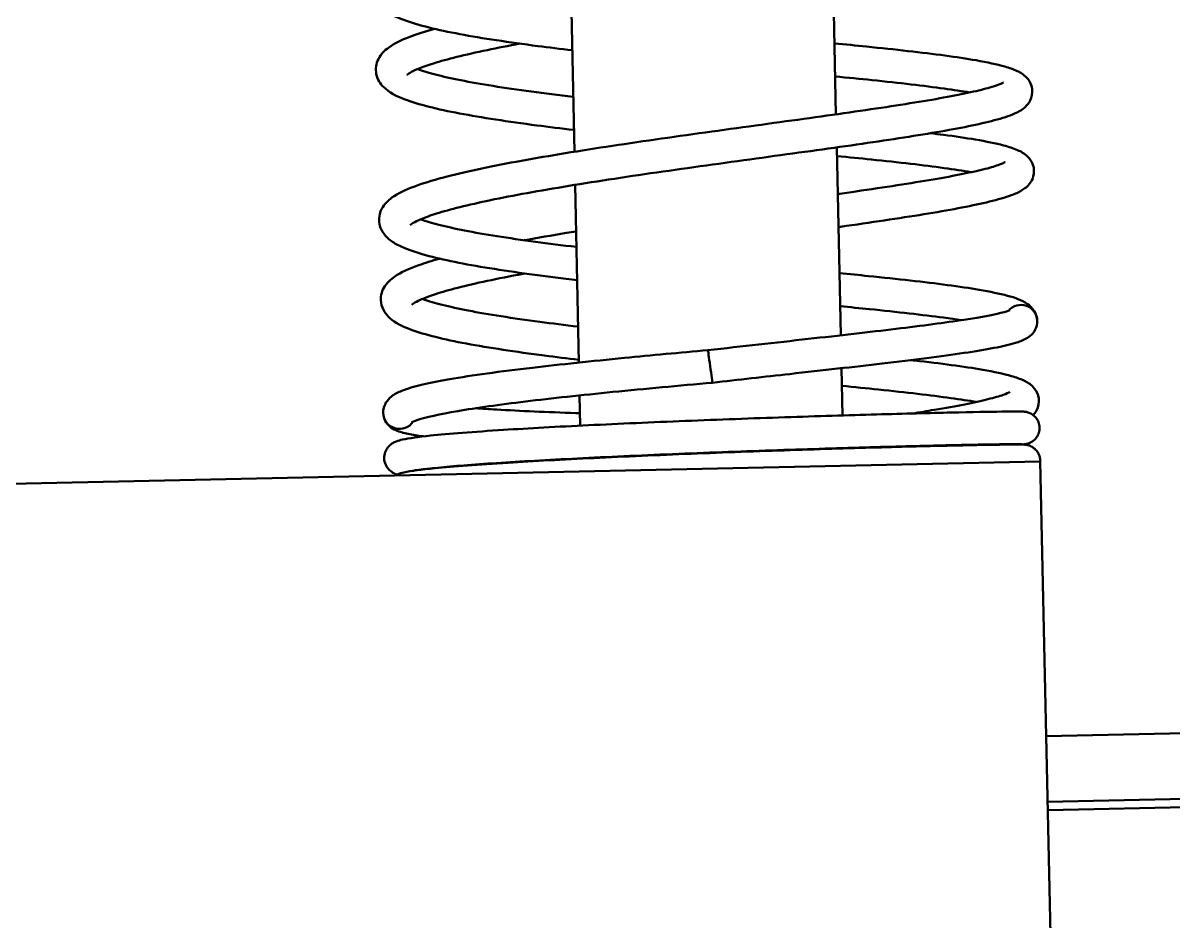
# Model space of a CAD drawing. Header units: millimetres. Extents: x 0 to 2625, y 0 to 1856.
# Drawn here: x 2018.2 to 2035.74, y 1326.46 to 1340.16 of the extents above; entities that cross this region are included whole.
import ezdxf

# ---------------------------------------------------------------- set-up
doc = ezdxf.new("R2010")
doc.units = ezdxf.units.MM
doc.header["$LTSCALE"] = 6.25
doc.layers.add('Visible (ISO)', color=7, linetype='Continuous', lineweight=50)

msp = doc.modelspace()

# ---------------------------------------------------------------- linework, layer by layer
at = {"layer": 'Visible (ISO)'}
for p, q in [((2030.6, 1338.767), (2030.536, 1341.766)), ((2026.612, 1338.197), (2026.547, 1341.195)), ((2030.673, 1335.4), (2030.611, 1338.263)), ((2026.681, 1334.985), (2026.623, 1337.692)), ((2030.699, 1334.178), (2030.683, 1334.898)), ((2026.701, 1334.023), (2026.691, 1334.484)), ((2030.71, 1333.675), (2030.709, 1333.681)), ((1824.763, 1328.993), (2033.715, 1333.474)), ((2026.712, 1333.52), (2026.712, 1333.525)), ((2033.886, 1325.478), (2033.715, 1333.474)), ((2113.018, 1330.989), (2033.804, 1329.29)), ((2033.826, 1328.291), (2113.039, 1329.99)), ((2113.042, 1329.861), (2033.829, 1328.162))]:
    msp.add_line(p, q, dxfattribs=at)
for centre, major_axis, ratio, start_param, end_param in [((2033.419, 1335.613), (0.25, 0.005), 0.995451, 0, 2.413339), ((2028.682, 1334.925), (-0.034, 0.248), 0.0025, 4.733687, 6.283061), ((2028.682, 1334.925), (0.034, -0.248), 0.0025, 6.28306, 7.87528), ((2023.946, 1334.221), (-0.25, -0.005), 0.990451, 0, 2.537697), ((2033.454, 1333.987), (0.25, 0.005), 0.995451, 0.34097, 0.404412)]:
    msp.add_ellipse(centre, major_axis=major_axis, ratio=ratio, start_param=start_param, end_param=end_param, dxfattribs=at)
for points, knots in [([(2026.579, 1339.743), (2026.399, 1339.764), (2026.223, 1339.786), (2025.832, 1339.836), (2025.621, 1339.866), (2025.223, 1339.926), (2025.037, 1339.957), (2024.692, 1340.022), (2024.535, 1340.055), (2024.249, 1340.126), (2024.121, 1340.164), (2023.886, 1340.252), (2023.784, 1340.3), (2023.666, 1340.407), (2023.64, 1340.435), (2023.591, 1340.511), (2023.57, 1340.561), (2023.55, 1340.694), (2023.571, 1340.777), (2023.649, 1340.918), (2023.708, 1340.968), (2023.871, 1341.08), (2023.99, 1341.132), (2024.267, 1341.231), (2024.419, 1341.276), (2024.752, 1341.362), (2024.928, 1341.403), (2025.306, 1341.482), (2025.507, 1341.521), (2025.932, 1341.599), (2026.155, 1341.637), (2026.619, 1341.713), (2026.859, 1341.751), (2027.35, 1341.825), (2027.601, 1341.862), (2028.108, 1341.934), (2028.364, 1341.97), (2028.874, 1342.041), (2029.128, 1342.076), (2029.628, 1342.144), (2029.874, 1342.178), (2030.351, 1342.244), (2030.582, 1342.277), (2031.023, 1342.34), (2031.233, 1342.371), (2031.626, 1342.432), (2031.81, 1342.462), (2032.145, 1342.519), (2032.296, 1342.547), (2032.562, 1342.601), (2032.677, 1342.627), (2032.863, 1342.675), (2032.937, 1342.697), (2033.035, 1342.733), (2033.065, 1342.748), (2033.076, 1342.754), (2033.077, 1342.755), (2033.077, 1342.755)], [8.280632, 8.280632, 8.280632, 8.280632, 8.404615, 8.404615, 8.567686, 8.567686, 8.732206, 8.732206, 8.899761, 8.899761, 9.075124, 9.075124, 9.278017, 9.278017, 9.339529, 9.339529, 9.407844, 9.407844, 9.505545, 9.505545, 9.63748, 9.63748, 9.847719, 9.847719, 10.034621, 10.034621, 10.205049, 10.205049, 10.370689, 10.370689, 10.534306, 10.534306, 10.696886, 10.696886, 10.858855, 10.858855, 11.02041, 11.02041, 11.181636, 11.181636, 11.342546, 11.342546, 11.503085, 11.503085, 11.663099, 11.663099, 11.822245, 11.822245, 11.979748, 11.979748, 12.133684, 12.133684, 12.278731, 12.278731, 12.400102, 12.400102, 12.424668, 12.424668, 12.424668, 12.424668]), ([(2026.605, 1338.529), (2026.411, 1338.552), (2026.222, 1338.575), (2025.82, 1338.627), (2025.61, 1338.657), (2025.215, 1338.717), (2025.03, 1338.749), (2024.69, 1338.813), (2024.534, 1338.847), (2024.251, 1338.919), (2024.126, 1338.957), (2023.893, 1339.047), (2023.79, 1339.095), (2023.654, 1339.232), (2023.609, 1339.296), (2023.575, 1339.458), (2023.59, 1339.545), (2023.663, 1339.689), (2023.718, 1339.74), (2023.867, 1339.849), (2023.972, 1339.898), (2024.21, 1339.989), (2024.337, 1340.03), (2024.48, 1340.069)], [14.563817, 14.563817, 14.563817, 14.563817, 14.69743, 14.69743, 14.860564, 14.860564, 15.025204, 15.025204, 15.193034, 15.193034, 15.369193, 15.369193, 15.575252, 15.575252, 15.681736, 15.681736, 15.781337, 15.781337, 15.906319, 15.906319, 16.100662, 16.100662, 16.26599, 16.26599, 16.26599, 16.26599]), ([(2024.059, 1339.368), (2024.059, 1339.367), (2024.075, 1339.383), (2024.134, 1339.418), (2024.176, 1339.438), (2024.292, 1339.486), (2024.371, 1339.515), (2024.566, 1339.576), (2024.685, 1339.608), (2024.959, 1339.676), (2025.115, 1339.712), (2025.439, 1339.779), (2025.605, 1339.812), (2025.781, 1339.844)], [15.8434417, 15.8434417, 15.8434417, 15.8434417, 15.9584542, 15.9584542, 16.0674277, 16.0674277, 16.1993645, 16.1993645, 16.3456187, 16.3456187, 16.4990359, 16.4990359, 16.6390391, 16.6390391, 16.6390391, 16.6390391]), ([(2024.108, 1337.08), (2024.108, 1337.079), (2024.123, 1337.094), (2024.183, 1337.129), (2024.224, 1337.15), (2024.34, 1337.198), (2024.419, 1337.226), (2024.613, 1337.287), (2024.732, 1337.32), (2025.005, 1337.388), (2025.161, 1337.423), (2025.503, 1337.495), (2025.691, 1337.531), (2026.091, 1337.604), (2026.305, 1337.64), (2026.751, 1337.714), (2026.984, 1337.75), (2027.464, 1337.823), (2027.711, 1337.859), (2028.211, 1337.931), (2028.465, 1337.967), (2028.972, 1338.037), (2029.226, 1338.072), (2029.726, 1338.141), (2029.974, 1338.175), (2030.455, 1338.241), (2030.69, 1338.274), (2031.14, 1338.339), (2031.355, 1338.371), (2031.763, 1338.433), (2031.954, 1338.464), (2032.309, 1338.525), (2032.472, 1338.555), (2032.768, 1338.615), (2032.9, 1338.645), (2033.136, 1338.709), (2033.237, 1338.741), (2033.388, 1338.808), (2033.445, 1338.836), (2033.532, 1338.928), (2033.559, 1338.965), (2033.596, 1339.071), (2033.598, 1339.142), (2033.564, 1339.255), (2033.535, 1339.296), (2033.458, 1339.378), (2033.411, 1339.403), (2033.305, 1339.454), (2033.243, 1339.475), (2033.054, 1339.529), (2032.91, 1339.56), (2032.595, 1339.615), (2032.435, 1339.639), (2032.086, 1339.686), (2031.898, 1339.709), (2031.498, 1339.755), (2031.286, 1339.777), (2030.906, 1339.816), (2030.744, 1339.832), (2030.577, 1339.849)], [3.277071, 3.277071, 3.277071, 3.277071, 3.391516, 3.391516, 3.500337, 3.500337, 3.632161, 3.632161, 3.778355, 3.778355, 3.931744, 3.931744, 4.0886, 4.0886, 4.247226, 4.247226, 4.406834, 4.406834, 4.567044, 4.567044, 4.727668, 4.727668, 4.888621, 4.888621, 5.049888, 5.049888, 5.211524, 5.211524, 5.373681, 5.373681, 5.536715, 5.536715, 5.701482, 5.701482, 5.870453, 5.870453, 6.053645, 6.053645, 6.188969, 6.188969, 6.247191, 6.247191, 6.310053, 6.310053, 6.370084, 6.370084, 6.475087, 6.475087, 6.600304, 6.600304, 6.810315, 6.810315, 6.982005, 6.982005, 7.147606, 7.147606, 7.310998, 7.310998, 7.426234, 7.426234, 7.426234, 7.426234]), ([(2026.594, 1339.034), (2026.372, 1339.06), (2026.158, 1339.087), (2025.749, 1339.142), (2025.554, 1339.17), (2025.194, 1339.228), (2025.028, 1339.257), (2024.734, 1339.315), (2024.604, 1339.344), (2024.385, 1339.401), (2024.294, 1339.429), (2024.222, 1339.456), (2024.221, 1339.456), (2024.22, 1339.456)], [14.5798359, 14.5798359, 14.5798359, 14.5798359, 14.7352659, 14.7352659, 14.8940899, 14.8940899, 15.051294, 15.051294, 15.2052929, 15.2052929, 15.3523311, 15.3523311, 15.3544495, 15.3544495, 15.3544495, 15.3544495]), ([(2026.654, 1336.241), (2026.431, 1336.267), (2026.216, 1336.294), (2025.792, 1336.35), (2025.585, 1336.38), (2025.196, 1336.441), (2025.015, 1336.472), (2024.681, 1336.538), (2024.529, 1336.571), (2024.253, 1336.644), (2024.131, 1336.683), (2023.965, 1336.753), (2023.908, 1336.78), (2023.806, 1336.845), (2023.758, 1336.882), (2023.683, 1336.977), (2023.652, 1337.031), (2023.624, 1337.174), (2023.641, 1337.261), (2023.714, 1337.404), (2023.771, 1337.455), (2023.922, 1337.564), (2024.03, 1337.614), (2024.291, 1337.713), (2024.441, 1337.759), (2024.77, 1337.846), (2024.943, 1337.887), (2025.316, 1337.967), (2025.514, 1338.006), (2025.934, 1338.084), (2026.155, 1338.122), (2026.615, 1338.198), (2026.854, 1338.236), (2027.342, 1338.31), (2027.593, 1338.347), (2028.098, 1338.42), (2028.354, 1338.456), (2028.864, 1338.527), (2029.119, 1338.562), (2029.621, 1338.631), (2029.868, 1338.665), (2030.348, 1338.731), (2030.581, 1338.764), (2031.026, 1338.828), (2031.239, 1338.859), (2031.638, 1338.92), (2031.825, 1338.95), (2032.167, 1339.008), (2032.322, 1339.036), (2032.596, 1339.09), (2032.716, 1339.116), (2032.911, 1339.165), (2032.99, 1339.188), (2033.098, 1339.225), (2033.133, 1339.241), (2033.15, 1339.252), (2033.152, 1339.253), (2033.152, 1339.253)], [1.997446, 1.997446, 1.997446, 1.997446, 2.150745, 2.150745, 2.314013, 2.314013, 2.478917, 2.478917, 2.647358, 2.647358, 2.825338, 2.825338, 2.931928, 2.931928, 3.035553, 3.035553, 3.117393, 3.117393, 3.216506, 3.216506, 3.342856, 3.342856, 3.54076, 3.54076, 3.731907, 3.731907, 3.903244, 3.903244, 4.069223, 4.069223, 4.233, 4.233, 4.395668, 4.395668, 4.557692, 4.557692, 4.719288, 4.719288, 4.880549, 4.880549, 5.041496, 5.041496, 5.202081, 5.202081, 5.362165, 5.362165, 5.521434, 5.521434, 5.679183, 5.679183, 5.833683, 5.833683, 5.980199, 5.980199, 6.105392, 6.105392, 6.141482, 6.141482, 6.141482, 6.141482]), ([(2032.637, 1339.1), (2032.523, 1339.12), (2032.393, 1339.139), (2032.095, 1339.181), (2031.926, 1339.202), (2031.557, 1339.245), (2031.358, 1339.267), (2030.969, 1339.307), (2030.782, 1339.326), (2030.588, 1339.345)], [6.8161816, 6.8161816, 6.8161816, 6.8161816, 6.9623208, 6.9623208, 7.1187045, 7.1187045, 7.2772883, 7.2772883, 7.4124692, 7.4124692, 7.4124692, 7.4124692]), ([(2030.637, 1337.049), (2030.677, 1337.055), (2030.716, 1337.06), (2030.985, 1337.098), (2031.206, 1337.131), (2031.626, 1337.194), (2031.824, 1337.225), (2032.194, 1337.286), (2032.366, 1337.317), (2032.678, 1337.377), (2032.818, 1337.407), (2033.07, 1337.468), (2033.179, 1337.499), (2033.331, 1337.556), (2033.384, 1337.578), (2033.476, 1337.635), (2033.519, 1337.664), (2033.579, 1337.747), (2033.597, 1337.78), (2033.624, 1337.876), (2033.622, 1337.944), (2033.583, 1338.053), (2033.553, 1338.092), (2033.471, 1338.173), (2033.421, 1338.198), (2033.304, 1338.25), (2033.235, 1338.272), (2033.036, 1338.325), (2032.893, 1338.354), (2032.58, 1338.407), (2032.417, 1338.431), (2032.175, 1338.463), (2032.11, 1338.471), (2032.043, 1338.48)], [11.423322, 11.423322, 11.423322, 11.423322, 11.450611, 11.450611, 11.612603, 11.612603, 11.775343, 11.775343, 11.939498, 11.939498, 12.106873, 12.106873, 12.283971, 12.283971, 12.398888, 12.398888, 12.493434, 12.493434, 12.537289, 12.537289, 12.597915, 12.597915, 12.65927, 12.65927, 12.77352, 12.77352, 12.908947, 12.908947, 13.108816, 13.108816, 13.279631, 13.279631, 13.339428, 13.339428, 13.339428, 13.339428]), ([(2032.663, 1337.886), (2032.66, 1337.886), (2032.658, 1337.887), (2032.535, 1337.908), (2032.399, 1337.928), (2032.092, 1337.97), (2031.921, 1337.992), (2031.549, 1338.035), (2031.348, 1338.057), (2030.969, 1338.096), (2030.794, 1338.113), (2030.614, 1338.131)], [13.0993666, 13.0993666, 13.0993666, 13.0993666, 13.1027354, 13.1027354, 13.2546693, 13.2546693, 13.4112344, 13.4112344, 13.5699056, 13.5699056, 13.6956544, 13.6956544, 13.6956544, 13.6956544]), ([(2030.626, 1337.553), (2030.72, 1337.566), (2030.813, 1337.579), (2031.124, 1337.624), (2031.334, 1337.655), (2031.728, 1337.716), (2031.911, 1337.746), (2032.246, 1337.803), (2032.398, 1337.831), (2032.663, 1337.885), (2032.778, 1337.911), (2032.965, 1337.958), (2033.038, 1337.981), (2033.136, 1338.016), (2033.166, 1338.031), (2033.177, 1338.038), (2033.178, 1338.039), (2033.178, 1338.039)], [11.4370872, 11.4370872, 11.4370872, 11.4370872, 11.5030854, 11.5030854, 11.6630989, 11.6630989, 11.8222448, 11.8222448, 11.9797477, 11.9797477, 12.1336842, 12.1336842, 12.278731, 12.278731, 12.400102, 12.400102, 12.4246676, 12.4246676, 12.4246676, 12.4246676]), ([(2026.643, 1336.746), (2026.425, 1336.772), (2026.216, 1336.798), (2025.81, 1336.852), (2025.614, 1336.881), (2025.253, 1336.938), (2025.087, 1336.967), (2024.791, 1337.026), (2024.66, 1337.055), (2024.439, 1337.112), (2024.348, 1337.14), (2024.274, 1337.167), (2024.272, 1337.168), (2024.269, 1337.169)], [2.0134653, 2.0134653, 2.0134653, 2.0134653, 2.1657768, 2.1657768, 2.3246236, 2.3246236, 2.4818705, 2.4818705, 2.6359577, 2.6359577, 2.7831937, 2.7831937, 2.7880774, 2.7880774, 2.7880774, 2.7880774]), ([(2025.845, 1336.848), (2026.049, 1336.885), (2026.265, 1336.922), (2026.538, 1336.967), (2026.588, 1336.975), (2026.638, 1336.983)], [10.3765299, 10.3765299, 10.3765299, 10.3765299, 10.5343056, 10.5343056, 10.5689242, 10.5689242, 10.5689242, 10.5689242]), ([(2026.68, 1335.027), (2026.5, 1335.048), (2026.325, 1335.069), (2025.933, 1335.12), (2025.722, 1335.149), (2025.324, 1335.21), (2025.138, 1335.241), (2024.793, 1335.305), (2024.636, 1335.339), (2024.35, 1335.41), (2024.223, 1335.447), (2023.987, 1335.536), (2023.885, 1335.583), (2023.767, 1335.69), (2023.741, 1335.719), (2023.692, 1335.795), (2023.671, 1335.844), (2023.652, 1335.978), (2023.672, 1336.061), (2023.75, 1336.202), (2023.809, 1336.251), (2023.972, 1336.363), (2024.091, 1336.415), (2024.332, 1336.502), (2024.438, 1336.535), (2024.555, 1336.567)], [8.280632, 8.280632, 8.280632, 8.280632, 8.404615, 8.404615, 8.567686, 8.567686, 8.732206, 8.732206, 8.899761, 8.899761, 9.075124, 9.075124, 9.278017, 9.278017, 9.339529, 9.339529, 9.407844, 9.407844, 9.505545, 9.505545, 9.63748, 9.63748, 9.847719, 9.847719, 9.982791, 9.982791, 9.982791, 9.982791]), ([(2024.134, 1335.865), (2024.135, 1335.865), (2024.143, 1335.875), (2024.183, 1335.901), (2024.216, 1335.919), (2024.312, 1335.963), (2024.38, 1335.989), (2024.553, 1336.047), (2024.661, 1336.079), (2024.913, 1336.145), (2025.059, 1336.18), (2025.384, 1336.251), (2025.563, 1336.287), (2025.788, 1336.329), (2025.822, 1336.336), (2025.856, 1336.342)], [9.5602563, 9.5602563, 9.5602563, 9.5602563, 9.6495462, 9.6495462, 9.7513055, 9.7513055, 9.8776047, 9.8776047, 10.0207502, 10.0207502, 10.1726712, 10.1726712, 10.3288095, 10.3288095, 10.3558535, 10.3558535, 10.3558535, 10.3558535]), ([(2033.669, 1335.618), (2033.667, 1335.676), (2033.647, 1335.731), (2033.591, 1335.822), (2033.555, 1335.852), (2033.427, 1335.942), (2033.335, 1335.97), (2033.095, 1336.035), (2032.952, 1336.064), (2032.639, 1336.118), (2032.476, 1336.142), (2032.124, 1336.189), (2031.935, 1336.211), (2031.532, 1336.257), (2031.318, 1336.28), (2030.951, 1336.317), (2030.803, 1336.332), (2030.652, 1336.347)], [0, 0, 0, 0, 0.05674, 0.05674, 0.130432, 0.130432, 0.337233, 0.337233, 0.538985, 0.538985, 0.70999, 0.70999, 0.875376, 0.875376, 1.038675, 1.038675, 1.143048, 1.143048, 1.143048, 1.143048]), ([(2026.669, 1335.532), (2026.467, 1335.556), (2026.271, 1335.58), (2025.876, 1335.633), (2025.679, 1335.661), (2025.313, 1335.718), (2025.145, 1335.747), (2024.844, 1335.806), (2024.711, 1335.835), (2024.485, 1335.892), (2024.391, 1335.92), (2024.309, 1335.949), (2024.302, 1335.952), (2024.295, 1335.954)], [8.2966507, 8.2966507, 8.2966507, 8.2966507, 8.4383225, 8.4383225, 8.5972453, 8.5972453, 8.7546338, 8.7546338, 8.9090122, 8.9090122, 9.0568997, 9.0568997, 9.0712407, 9.0712407, 9.0712407, 9.0712407]), ([(2028.648, 1335.173), (2029.164, 1335.231), (2029.686, 1335.289), (2030.653, 1335.397), (2031.111, 1335.449), (2031.913, 1335.546), (2032.268, 1335.593), (2032.827, 1335.679), (2033.043, 1335.72), (2033.215, 1335.768), (2033.25, 1335.782), (2033.255, 1335.785), (2033.255, 1335.785), (2033.255, 1335.785)], [0, 0, 0, 0, 0.1557021, 0.1557021, 0.3082236, 0.3082236, 0.4599464, 0.4599464, 0.6096173, 0.6096173, 0.674203, 0.674203, 0.6786592, 0.6786592, 0.6786592, 0.6786592]), ([(2032.511, 1335.63), (2032.427, 1335.643), (2032.336, 1335.656), (2032.08, 1335.69), (2031.905, 1335.711), (2031.526, 1335.755), (2031.322, 1335.777), (2030.964, 1335.813), (2030.816, 1335.828), (2030.663, 1335.843)], [0.6126711, 0.6126711, 0.6126711, 0.6126711, 0.7070681, 0.7070681, 0.8639786, 0.8639786, 1.022818, 1.022818, 1.1292835, 1.1292835, 1.1292835, 1.1292835]), ([(2033.669, 1335.618), (2033.67, 1335.571), (2033.657, 1335.525), (2033.622, 1335.454), (2033.6, 1335.428), (2033.552, 1335.381), (2033.526, 1335.364), (2033.447, 1335.319), (2033.396, 1335.301), (2033.159, 1335.23), (2032.898, 1335.182), (2032.211, 1335.08), (2031.782, 1335.026), (2030.874, 1334.919), (2030.393, 1334.865), (2029.513, 1334.767), (2029.113, 1334.723), (2028.717, 1334.677)], [0, 0, 0, 0, 0.0222892, 0.0222892, 0.0432097, 0.0432097, 0.0715131, 0.0715131, 0.133311, 0.133311, 0.3106251, 0.3106251, 0.4832095, 0.4832095, 0.637942, 0.637942, 0.7576996, 0.7576996, 0.7576996, 0.7576996]), ([(2023.696, 1334.216), (2023.696, 1334.221), (2023.696, 1334.227), (2023.697, 1334.248), (2023.699, 1334.264), (2023.712, 1334.327), (2023.733, 1334.367), (2023.783, 1334.435), (2023.812, 1334.46), (2023.893, 1334.517), (2023.944, 1334.54), (2024.169, 1334.625), (2024.401, 1334.677), (2025.047, 1334.789), (2025.481, 1334.848), (2026.398, 1334.956), (2026.877, 1335.006), (2027.786, 1335.095), (2028.219, 1335.135), (2028.648, 1335.173)], [0, 0, 0, 0, 0.0028844, 0.0028844, 0.0115463, 0.0115463, 0.0377256, 0.0377256, 0.0690593, 0.0690593, 0.1281713, 0.1281713, 0.2926109, 0.2926109, 0.4717699, 0.4717699, 0.6270204, 0.6270204, 0.7562233, 0.7562233, 0.7562233, 0.7562233]), ([(2033.607, 1334.184), (2033.607, 1334.184), (2033.607, 1334.184), (2033.633, 1334.212), (2033.66, 1334.249), (2033.697, 1334.354), (2033.7, 1334.426), (2033.665, 1334.539), (2033.636, 1334.58), (2033.559, 1334.661), (2033.512, 1334.687), (2033.406, 1334.737), (2033.345, 1334.759), (2033.155, 1334.813), (2033.011, 1334.844), (2032.696, 1334.898), (2032.536, 1334.923), (2032.187, 1334.97), (2031.999, 1334.993), (2031.779, 1335.018), (2031.76, 1335.02), (2031.741, 1335.022)], [6.1887915, 6.1887915, 6.1887915, 6.1887915, 6.1889687, 6.1889687, 6.2471915, 6.2471915, 6.3100527, 6.3100527, 6.3700838, 6.3700838, 6.4750869, 6.4750869, 6.6003044, 6.6003044, 6.8103151, 6.8103151, 6.9820049, 6.9820049, 7.147606, 7.147606, 7.1630036, 7.1630036, 7.1630036, 7.1630036]), ([(2028.717, 1334.677), (2028.204, 1334.632), (2027.685, 1334.584), (2026.723, 1334.488), (2026.267, 1334.439), (2025.468, 1334.342), (2025.114, 1334.293), (2024.556, 1334.198), (2024.341, 1334.149), (2024.169, 1334.093), (2024.134, 1334.075), (2024.13, 1334.073), (2024.13, 1334.073), (2024.13, 1334.073)], [0, 0, 0, 0, 0.1543942, 0.1543942, 0.3057072, 0.3057072, 0.4562389, 0.4562389, 0.604449, 0.604449, 0.6706108, 0.6706108, 0.6745191, 0.6745191, 0.6745191, 0.6745191]), ([(2032.738, 1334.384), (2032.624, 1334.403), (2032.494, 1334.423), (2032.196, 1334.464), (2032.027, 1334.486), (2031.659, 1334.529), (2031.459, 1334.551), (2031.07, 1334.591), (2030.883, 1334.61), (2030.689, 1334.629)], [6.8161816, 6.8161816, 6.8161816, 6.8161816, 6.9623208, 6.9623208, 7.1187045, 7.1187045, 7.2772883, 7.2772883, 7.4124692, 7.4124692, 7.4124692, 7.4124692]), ([(2031.763, 1334.208), (2031.88, 1334.226), (2031.992, 1334.245), (2032.268, 1334.292), (2032.424, 1334.32), (2032.698, 1334.374), (2032.817, 1334.4), (2033.012, 1334.449), (2033.091, 1334.471), (2033.199, 1334.509), (2033.234, 1334.525), (2033.251, 1334.535), (2033.253, 1334.537), (2033.253, 1334.537)], [5.4230179, 5.4230179, 5.4230179, 5.4230179, 5.5214345, 5.5214345, 5.6791833, 5.6791833, 5.8336828, 5.8336828, 5.9801989, 5.9801989, 6.1053919, 6.1053919, 6.1414822, 6.1414822, 6.1414822, 6.1414822]), ([(2024.313, 1333.86), (2024.222, 1333.872), (2024.143, 1333.884), (2024.005, 1333.913), (2023.948, 1333.927), (2023.858, 1333.967), (2023.825, 1333.984), (2023.767, 1334.037), (2023.746, 1334.062), (2023.71, 1334.128), (2023.697, 1334.172), (2023.696, 1334.216)], [0.5489938, 0.5489938, 0.5489938, 0.5489938, 0.6140598, 0.6140598, 0.6821353, 0.6821353, 0.7167831, 0.7167831, 0.7353091, 0.7353091, 0.7551154, 0.7551154, 0.7551154, 0.7551154]), ([(2023.904, 1333.279), (2023.895, 1333.282), (2023.886, 1333.286), (2023.857, 1333.298), (2023.834, 1333.31), (2023.791, 1333.345), (2023.774, 1333.362), (2023.741, 1333.409), (2023.725, 1333.442), (2023.71, 1333.508), (2023.709, 1333.541), (2023.719, 1333.604), (2023.731, 1333.634), (2023.759, 1333.684), (2023.776, 1333.704), (2023.81, 1333.736), (2023.827, 1333.748), (2023.861, 1333.769), (2023.878, 1333.776), (2023.929, 1333.796), (2023.958, 1333.803), (2024.092, 1333.833), (2024.229, 1333.851), (2024.691, 1333.899), (2025.075, 1333.929), (2025.914, 1333.982), (2026.357, 1334.006), (2027.294, 1334.052), (2027.799, 1334.074), (2028.809, 1334.115), (2029.326, 1334.134), (2030.309, 1334.167), (2030.787, 1334.181), (2031.644, 1334.205), (2032.034, 1334.215), (2032.679, 1334.229), (2032.942, 1334.234), (2033.311, 1334.239), (2033.392, 1334.241), (2033.471, 1334.236), (2033.477, 1334.236), (2033.499, 1334.232), (2033.505, 1334.231), (2033.52, 1334.227), (2033.53, 1334.224), (2033.55, 1334.217), (2033.561, 1334.212), (2033.593, 1334.195), (2033.614, 1334.18), (2033.65, 1334.143), (2033.665, 1334.122), (2033.678, 1334.096), (2033.68, 1334.093), (2033.681, 1334.09)], [0.695545, 0.695545, 0.695545, 0.695545, 0.705738, 0.705738, 0.725103, 0.725103, 0.736474, 0.736474, 0.749898, 0.749898, 0.76175, 0.76175, 0.773645, 0.773645, 0.785596, 0.785596, 0.798481, 0.798481, 0.816916, 0.816916, 0.858938, 0.858938, 0.985594, 0.985594, 1.169233, 1.169233, 1.322774, 1.322774, 1.475074, 1.475074, 1.62695, 1.62695, 1.778662, 1.778662, 1.930308, 1.930308, 2.081979, 2.081979, 2.233859, 2.233859, 2.24707, 2.24707, 2.250867, 2.250867, 2.254734, 2.254734, 2.25858, 2.25858, 2.266327, 2.266327, 2.27404, 2.27404, 2.275081, 2.275081, 2.275081, 2.275081]), ([(2025.101, 1334.288), (2025.204, 1334.281), (2025.313, 1334.274), (2025.781, 1334.247), (2026.194, 1334.229), (2026.656, 1334.213), (2026.677, 1334.212), (2026.697, 1334.211)], [0.3372564, 0.3372564, 0.3372564, 0.3372564, 0.3848062, 0.3848062, 0.5323277, 0.5323277, 0.5390977, 0.5390977, 0.5390977, 0.5390977]), ([(2033.703, 1333.993), (2033.704, 1333.966), (2033.7, 1333.938), (2033.69, 1333.907), (2033.688, 1333.9), (2033.685, 1333.894)], [0, 0, 0, 0, 0.00809811, 0.00809811, 0.01007397, 0.01007397, 0.01007397, 0.01007397]), ([(2033.685, 1333.894), (2033.677, 1333.874), (2033.666, 1333.855), (2033.638, 1333.817), (2033.618, 1333.798), (2033.588, 1333.777), (2033.578, 1333.771), (2033.56, 1333.762), (2033.553, 1333.759), (2033.535, 1333.752), (2033.525, 1333.749), (2033.511, 1333.745), (2033.506, 1333.744), (2033.495, 1333.742), (2033.491, 1333.741), (2033.479, 1333.739), (2033.474, 1333.739), (2033.455, 1333.737), (2033.443, 1333.736), (2033.425, 1333.735), (2033.423, 1333.735), (2033.421, 1333.735)], [0.00158473, 0.00158473, 0.00158473, 0.00158473, 0.00811012, 0.00811012, 0.01604469, 0.01604469, 0.01968902, 0.01968902, 0.02256619, 0.02256619, 0.02686606, 0.02686606, 0.03051029, 0.03051029, 0.03585116, 0.03585116, 0.04721191, 0.04721191, 0.08124136, 0.08124136, 0.0849929, 0.0849929, 0.0849929, 0.0849929]), ([(2023.869, 1333.263), (2023.883, 1333.271), (2023.896, 1333.276), (2023.945, 1333.295), (2023.976, 1333.302), (2024.121, 1333.333), (2024.275, 1333.353), (2024.767, 1333.401), (2025.151, 1333.43), (2025.99, 1333.482), (2026.437, 1333.507), (2027.38, 1333.552), (2027.887, 1333.574), (2028.898, 1333.615), (2029.414, 1333.633), (2030.393, 1333.666), (2030.867, 1333.68), (2031.716, 1333.704), (2032.1, 1333.713), (2032.733, 1333.727), (2032.989, 1333.731), (2033.253, 1333.734), (2033.322, 1333.735), (2033.406, 1333.735), (2033.431, 1333.735), (2033.461, 1333.734), (2033.468, 1333.734), (2033.486, 1333.732), (2033.49, 1333.732), (2033.5, 1333.731), (2033.505, 1333.73), (2033.516, 1333.728), (2033.522, 1333.726), (2033.539, 1333.722), (2033.549, 1333.718), (2033.57, 1333.71), (2033.581, 1333.705), (2033.605, 1333.69), (2033.619, 1333.68), (2033.649, 1333.653), (2033.664, 1333.635), (2033.69, 1333.594), (2033.701, 1333.569), (2033.711, 1333.526), (2033.714, 1333.508), (2033.714, 1333.484), (2033.714, 1333.479), (2033.714, 1333.474)], [0.030268, 0.030268, 0.030268, 0.030268, 0.044679, 0.044679, 0.089509, 0.089509, 0.224809, 0.224809, 0.403556, 0.403556, 0.556943, 0.556943, 0.70921, 0.70921, 0.861074, 0.861074, 1.012781, 1.012781, 1.164425, 1.164425, 1.316102, 1.316102, 1.391459, 1.391459, 1.441029, 1.441029, 1.465117, 1.465117, 1.471335, 1.471335, 1.475283, 1.475283, 1.478634, 1.478634, 1.482653, 1.482653, 1.486354, 1.486354, 1.491584, 1.491584, 1.498616, 1.498616, 1.50647, 1.50647, 1.511965, 1.511965, 1.513488, 1.513488, 1.513488, 1.513488]), ([(2033.431, 1333.74), (2033.431, 1333.74), (2033.431, 1333.74), (2033.431, 1333.74), (2033.423, 1333.74), (2033.377, 1333.741), (2033.31, 1333.741), (2033.069, 1333.738), (2032.849, 1333.735), (2032.279, 1333.723), (2031.918, 1333.715), (2031.106, 1333.693), (2030.646, 1333.679), (2029.688, 1333.649), (2029.178, 1333.631), (2028.171, 1333.592), (2027.662, 1333.571), (2026.71, 1333.526), (2026.255, 1333.503), (2025.455, 1333.456), (2025.1, 1333.431), (2024.537, 1333.385), (2024.319, 1333.362), (2024.167, 1333.338), (2024.145, 1333.334), (2024.128, 1333.331)], [0.05629, 0.05629, 0.05629, 0.05629, 0.056784, 0.056784, 0.087747, 0.087747, 0.177477, 0.177477, 0.320793, 0.320793, 0.4714, 0.4714, 0.622499, 0.622499, 0.773652, 0.773652, 0.924754, 0.924754, 1.075719, 1.075719, 1.226352, 1.226352, 1.375958, 1.375958, 1.403865, 1.403865, 1.403865, 1.403865])]:
    msp.add_open_spline(points, degree=3, knots=knots, dxfattribs=at)
for points in [[(2033.687, 1334.075), (2033.697, 1334.049), (2033.703, 1334.021), (2033.703, 1333.993)], [(2030.858, 1333.68), (2030.809, 1333.679), (2030.759, 1333.678), (2030.71, 1333.678)]]:
    msp.add_open_spline(points, degree=3, dxfattribs=at)

doc.saveas('drawing.dxf')
